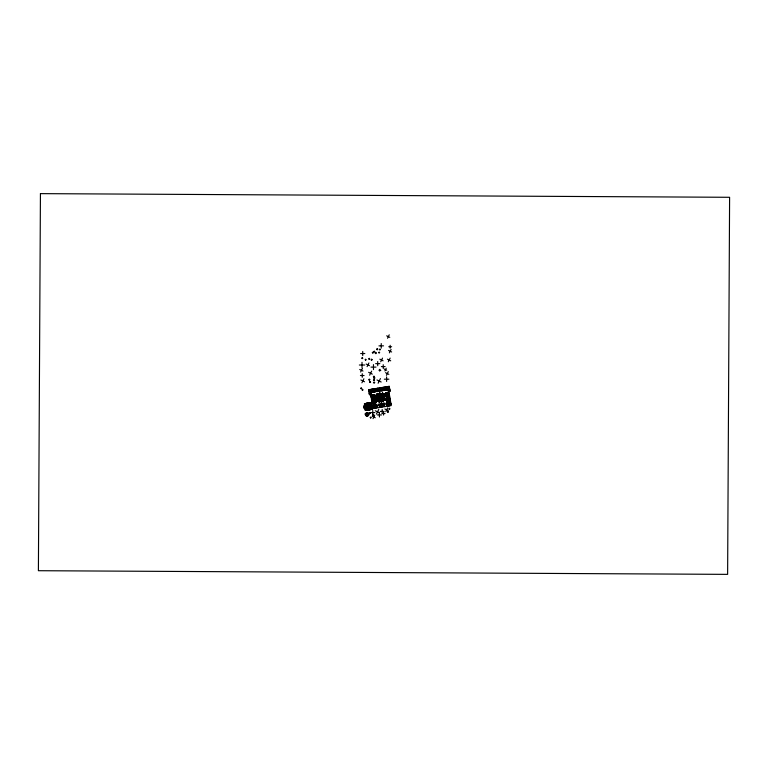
<?xml version="1.0" encoding="UTF-8"?>
<svg xmlns="http://www.w3.org/2000/svg" width="768" height="768" viewBox="0 0 768 768"><rect width="100%" height="100%" fill="white"/><g stroke="black" fill="none" stroke-linecap="round" stroke-linejoin="round"><path stroke-width="1.15" d="M366.97 416.333C360.288 411.466 374.208 412.349 366.97 416.333L367.104 414.182L367.056 414.854M367.104 414.182L367.2 412.704M362.198 358.685L362.294 357.562M361.133 388.858L361.229 387.725M362.448 390.384L362.554 389.251M365.549 360.269L365.654 359.146M369.149 359.424L369.254 358.291M369.994 382.541L370.09 381.408M372.739 353.203L372.835 352.08M374.179 352.186L374.275 351.053M369.84 413.578L369.936 412.445M373.843 377.174L373.939 376.042M370.589 418.147L370.685 417.014M373.949 380.63L374.054 379.498M379.056 353.107L379.162 351.974M379.853 350.045L379.958 348.912M379.738 371.174L379.91 369.274M387.869 412.406L387.974 411.274M365.184 404.17L364.397 403.987L365.174 404.074M365.616 410.208C364.714 409.248 366.058 410.4 365.942 409.613M370.646 403.114L371.434 403.094M372.288 408.96L371.51 408.787L372.288 408.864M365.52 410.218L365.99 409.709L365.222 409.949M367.987 410.122L368.717 402.816C353.798 410.333 381.859 413.117 368.717 402.816M370.502 392.438C369.802 384.749 374.035 396.557 374.899 389.971C375.581 386.803 379.632 390.605 376.522 391.488C374.976 390.566 372.144 387.206 371.952 391.536C370.474 394.416 367.536 389.693 370.781 389.654M373.325 391.968L373.603 389.184M373.142 398.89L373.536 394.915C365.414 399.005 380.698 400.522 373.536 394.915M373.901 403.526L374.294 399.552C366.173 403.642 381.456 405.158 374.294 399.552M376.157 391.507L376.426 388.723M374.64 408.019L375.034 404.045C382.195 409.651 366.912 408.134 375.034 404.045M382.301 387.754L380.851 388.646L381.082 390.029L382.022 390.538L382.301 387.754L383.539 388.915M384.845 390.067C383.098 383.722 390.518 393.389 388.627 387.082C385.949 385.536 386.093 392.899 383.606 388.906M386.938 396.614L387.331 392.64C379.21 396.739 394.493 398.246 387.331 392.64M387.677 389.606L387.955 386.822M387.706 401.261L388.099 397.277C395.261 402.893 379.978 401.376 388.099 397.277M388.445 405.754L388.838 401.77C380.717 405.869 396 407.386 388.838 401.77M381.149 406.838L381.542 403.67L378.336 405.034L378.077 404.237L384.998 403.104C385.565 406.733 379.862 408.278 378.336 405.034M367.421 415.968L365.51 414.797L365.779 413.587L367.978 413.27M367.92 413.155L368.381 415.382L367.382 416.054M382.042 406.8C377.222 401.366 390.73 397.162 380.909 393.581C376.522 393.965 377.174 395.971 376.349 398.189C377.03 403.584 385.776 402.154 384.691 396.816C382.646 390.422 386.755 403.315 380.131 401.434L380.909 393.581L382.829 394.272L383.462 395.318M364.704 404.458L364.973 403.728M371.136 402.73L370.963 403.488L371.232 402.768M371.99 408.509L371.818 409.248L372.086 408.538M383.789 394.829L377.251 400.186L376.829 396.115L378.019 394.454L379.882 393.61M382.022 390.538C384.346 390.758 382.8 387.072 385.123 387.283M382.262 401.357L379.027 401.462L377.453 400.022M370.147 392.352L371.136 389.731M372.97 391.882L373.958 389.27M367.056 409.901L369.648 403.037M372.634 398.774L374.045 395.03M375.802 391.421L376.781 388.8M373.392 403.411L374.803 399.667M374.131 407.904L375.542 404.16M381.667 390.451L382.656 387.84M379.027 401.462L382.013 393.552L383.29 394.349M384.49 389.99L385.478 387.37M387.322 389.53L388.31 386.909M386.429 396.499L387.84 392.765M387.197 401.136L388.608 397.402M387.936 405.629L389.347 401.894M379.354 400.666L379.93 400.886L379.325 400.742M381.907 393.792C379.824 392.035 375.485 395.117 376.349 398.189L384.432 396.845M380.256 406.656L381.542 403.67L378.797 405.725M366.278 416.16L367.891 412.877M360.634 372L362.419 368.381M367.094 366.634L368.899 362.976M361.92 382.81L363.898 378.787M387.533 338.246L389.232 334.8M369.648 375.197L371.674 371.098M380.726 361.757L382.531 358.109M389.395 352.867L391.094 349.421M388.33 361.757L390.134 358.109M378.134 383.222L380.419 378.586M384.893 370.944L386.237 368.218M386.438 375.322L388.282 371.597M373.027 418.656L374.726 415.21M376.445 414.058L378.768 409.363M385.805 411.629L387.648 407.875M364.973 403.747L364.608 404.419L365.05 403.805M365.789 409.488L365.424 410.17L365.866 409.546M368.381 415.382L368.611 414.211M377.318 395.818L376.973 396.326L377.386 395.866M371.405 403.296L370.704 402.922L371.424 403.19M369.821 392.179L371.453 389.904M371.952 390.221L369.821 389.722L369.322 391.853L371.453 392.352L372.643 389.261L374.774 389.76L376.637 388.598L377.597 389.29M372.653 391.709L374.285 389.443M375.475 391.248L377.107 388.973M377.789 390.461L377.098 391.421L374.966 390.922L374.275 391.891L372.144 391.392M372.173 398.525L374.506 395.28M380.659 388.79L381.35 387.821L383.482 388.32L385.344 387.168L387.466 389.722L389.328 388.56M366.211 409.45L370.493 403.488M381.35 390.278L382.982 388.003M372.931 403.162L375.264 399.917M384.173 389.818L385.805 387.542M372.221 407.366L370.445 409.843L367.45 410.333L364.973 408.566L364.483 405.562L366.259 403.094L369.254 402.595L371.722 404.371L372.058 406.368M386.314 387.859L388.166 386.707L389.136 387.398M386.496 389.03L384.634 390.182L383.674 389.491L381.811 390.653L380.851 389.962M382.819 394.301L378.221 400.714L380.131 401.462M373.67 407.654L376.003 404.41M386.995 389.357L388.627 387.082M385.968 396.25L388.301 393.005M386.736 400.896L389.069 397.642M387.475 405.389L389.808 402.134M374.746 390L372.192 391.152L373.709 392.285L374.765 390.845M379.459 406.282L381.542 403.67M377.818 390.346L377.078 391.728M381.936 390.931L383.549 389.395M383.76 399.149L384.163 398.669L383.702 399.091M370.858 403.459L371.309 402.826M371.635 409.162L372.163 408.595M369.562 391.93L371.722 390.154M372.384 391.459L374.544 389.693M375.206 390.998L377.376 389.222M381.082 390.029L383.242 388.253M371.789 398.17L374.88 395.635M383.904 389.568L386.064 387.792M386.736 389.107L388.896 387.331M372.557 402.806L375.648 400.272M365.51 408.797L371.184 404.141M385.594 395.894L388.685 393.36M373.296 407.299L376.387 404.765M386.352 400.531L389.443 397.997M387.091 405.024L390.182 402.499M365.578 414.806L365.702 414.25M364.464 404.285L365.174 403.968L364.426 404.189M370.723 403.306L371.376 402.902L370.675 403.219M365.28 410.026L365.933 409.622M371.578 409.085L372.288 408.758L371.539 408.989M369.37 391.622L371.914 390.47M375.014 390.691L377.568 389.53M380.89 389.722L383.434 388.57M383.712 389.261L386.256 388.099M386.544 388.79L389.088 387.638M371.52 397.728L375.158 396.077M384.115 395.875L376.925 399.13L377.818 400.349L377.558 399.917M385.315 395.453L388.954 393.811M372.278 402.365L375.917 400.714M365.011 407.981L371.693 404.957M386.083 400.09L389.722 398.448M373.018 406.858L376.656 405.206M386.822 404.582L390.461 402.941M369.264 391.267L377.674 389.885M380.784 389.376L389.194 387.994M369.264 393.024L369.946 392.909M384.902 390.442L383.846 389.347M387.744 389.971L386.65 388.886M389.069 389.76L389.75 389.645L389.184 386.362M371.203 394.416L369.533 394.685L368.717 389.702L389.213 386.333L390.029 391.315L388.915 391.498L389.251 393.523M371.366 397.229L375.312 396.576M385.162 394.954L389.107 394.31M372.125 401.866L376.07 401.213M385.93 399.59L389.875 398.947M364.733 407.059L371.971 405.869M372.864 406.358L376.81 405.706M386.669 404.083L390.614 403.44M372.96 408.576L391.229 405.562L389.587 395.549M376.502 349.325L377.846 349.133M375.11 353.126L376.464 352.944M370.982 359.818L372.326 359.635M373.68 378.115L375.034 377.933M368.65 379.795L370.003 379.613M373.45 382.675L374.794 382.493M388.723 409.008L390.077 408.816M372.509 415.123L373.853 414.941M378.365 394.598L377.952 395.059M365.99 409.814L365.222 409.843L365.981 409.91M378.97 345.869L383.539 345.85M388.733 346.742L391.632 346.733M360.662 353.549L364.829 353.53M375.648 363.648L379.805 363.638M359.366 365.021L364.723 365.011M381.37 366.595L385.123 366.586M370.992 367.123L375.994 367.104M360.442 375.533L364.07 375.533M384.355 379.2L388.896 379.19M380.275 411.408L384.154 411.398M370.704 412.608L374.87 412.598M382.09 413.578L385.056 413.568M377.347 414.931L381.514 414.922M382.224 400.589L382.637 400.118M382.925 406.541L381.533 403.67L385.008 403.93M379.354 349.469L380.486 349.565M373.68 351.61L374.813 351.706M378.557 352.522L379.69 352.627M372.24 352.627L373.373 352.733M361.69 358.109L362.822 358.214M368.65 358.848L369.782 358.944M365.05 359.693L366.182 359.798M378.902 370.205L380.794 370.378M373.344 376.598L374.467 376.694M373.45 380.045L374.582 380.15M369.485 381.965L370.618 382.061M360.624 388.282L361.757 388.378M361.949 389.798L363.082 389.904M387.37 411.821L388.502 411.926M369.331 412.992L370.464 413.098M370.09 417.571L371.213 417.667M386.419 388.08L389.203 388.358M383.597 388.541L386.381 388.819M380.774 389.011L383.558 389.28M374.899 389.971L377.683 390.25M372.077 390.442L374.861 390.71M369.245 390.902L372.029 391.181M385.152 394.435L389.126 394.829M376.598 397.114L384.451 397.891M371.347 396.701L375.322 397.094M385.91 399.072L389.885 399.466M372.115 401.338L376.09 401.731M386.65 403.565L390.624 403.958M372.854 405.84L376.829 406.234M364.704 406.109L372 406.829M376.819 396.096L384.24 398.89M383.712 406.09L381.533 403.67L384.787 404.736M386.506 387.725L389.126 388.714M383.674 388.186L386.294 389.174M380.851 388.646L383.472 389.635M374.986 389.616L377.597 390.605M385.267 393.926L389.002 395.338M372.154 390.086L374.774 391.066M369.331 390.547L371.952 391.536M386.026 398.563L389.77 399.974M371.472 396.192L375.206 397.603M386.774 403.056L390.509 404.467M372.23 400.838L375.965 402.24M372.97 405.331L376.714 406.733M364.915 405.168L371.779 407.76M386.669 335.827L389.779 337.354M388.531 350.438L391.642 351.974M387.418 359.184L390.71 360.816M379.814 359.184L383.107 360.816M384.211 369.024L386.669 370.234M385.517 372.701L388.867 374.362M366.182 364.061L369.485 365.683M368.63 372.317L372.317 374.141M359.731 369.456L362.995 371.059M376.973 379.958L381.158 382.022M360.912 379.978L364.541 381.763M384.864 408.989L388.243 410.659M375.274 410.755L379.517 412.848M372.163 416.237L375.274 417.763M364.454 403.901L365.126 404.266M371.568 408.701L372.24 409.056M365.27 409.642L365.942 410.006M380.794 389.856L382.378 390.854M381.533 403.67L384.346 405.475M386.678 387.398L388.954 389.03M383.846 387.869L386.122 389.491M381.024 388.33L383.299 389.962M385.517 393.466L388.762 395.798M375.158 389.299L377.424 390.922M386.275 398.102L389.52 400.435M372.326 389.76L374.602 391.392M377.318 395.203L383.731 399.802M387.014 402.595L390.259 404.928M369.504 390.23L371.779 391.862M371.712 395.741L374.957 398.064M372.48 400.378L375.725 402.701M373.219 404.87L376.464 407.194M365.366 404.333L371.328 408.605M383.021 394.877L383.51 395.251M370.771 402.845L371.328 403.363M372.182 409.142L371.626 408.614L372.106 409.2M365.328 409.565L365.885 410.093M378.019 394.426L383.05 400.57M386.928 387.139L388.704 389.299M384.096 387.6L385.872 389.76M385.872 393.082L388.406 396.173M381.274 388.061L383.05 390.23M386.63 397.718L389.165 400.81M387.37 402.221L389.904 405.302M375.408 389.03L377.174 391.19M372.576 389.491L374.352 391.661M369.754 389.962L371.53 392.122M372.067 395.357L374.602 398.448M372.835 399.994L375.37 403.085M373.574 404.486L376.109 407.578M366.029 403.632L370.675 409.306M370.848 402.778L371.251 403.43M365.405 409.498L365.818 410.17L365.491 409.459M387.235 386.938L388.387 389.491M384.413 387.408L385.565 389.952M386.314 392.813L387.965 396.451M387.072 397.45L388.723 401.088M381.59 387.869L382.742 390.422M387.811 401.942L389.462 405.581M378.893 393.907L382.147 401.098M375.715 388.838L376.867 391.382M372.893 389.299L374.045 391.853M370.061 389.77L371.213 392.314M372.509 395.078L374.16 398.717M373.277 399.715L374.928 403.363M374.016 404.208L375.667 407.856M366.835 403.123L369.859 409.805M366.49 412.781L366.97 414.202M367.19 414.835L367.67 416.256M370.934 402.739L371.155 403.469M371.789 408.509L372.01 409.248M364.675 403.718L364.906 404.448M381.226 401.683L378.96 388.022M379.258 389.827L379.478 391.162M379.411 390.778L379.334 390.259M388.915 386.4L389.462 389.693M387.59 386.832L388.042 389.597M386.314 386.832L386.851 390.115M386.016 386.88L386.563 390.163M386.813 392.659L387.466 396.605M387.571 397.296L388.224 401.242M388.31 401.789L388.963 405.734M384.758 387.302L385.21 390.058M383.51 387.293L384.048 390.586M383.213 387.341L383.75 390.634M381.936 387.763L382.387 390.528M380.496 387.792L381.034 391.075M380.198 387.84L380.736 391.123M377.731 388.243L378.278 391.536M377.434 388.291L377.981 391.584M376.061 388.733L376.522 391.488M374.717 388.742L375.254 392.026M374.419 388.79L374.966 392.074M373.238 389.194L373.69 391.958M373.008 394.934L373.661 398.87M373.776 399.571L374.429 403.507M374.515 404.064L375.168 408M371.914 389.203L372.451 392.486M371.616 389.251L372.163 392.534M370.416 389.664L370.867 392.419M370.646 394.502L370.982 396.528M371.309 398.554L372.086 403.258M369.014 389.674L369.552 392.966M367.757 402.845L368.947 410.083M363.562 405.84L363.994 408.461M379.162 389.232L379.286 389.971M389.357 408.24L389.434 409.584M377.136 348.547L377.213 349.901M375.754 352.358L375.83 353.712M374.314 377.347L374.39 378.701M374.083 381.907L374.16 383.261M371.616 359.05L371.693 360.403M373.142 414.355L373.219 415.709M369.293 379.027L369.37 380.381M371.894 408.499L371.914 409.258M371.03 402.72L371.059 403.488M364.781 403.699L364.8 404.467M390.163 345.283L390.173 348.182M386.602 376.915L386.611 381.446M383.558 412.08L383.558 415.056M383.222 364.714L383.232 368.458M382.195 409.45L382.205 413.328M381.235 343.565L381.245 348.134M379.411 412.838L379.421 417.005M377.702 361.546L377.712 365.712M373.459 364.608L373.478 369.6M372.758 410.506L372.768 414.672M362.726 351.446L362.736 355.613M362.237 373.709L362.246 377.338M362.016 362.323L362.026 367.68M365.962 414.835A1.162 1.162 0 0 1 365.952 414.23M366.48 413.52A1.162 1.162 0 0 1 366.768 413.395M367.363 413.386A1.162 1.162 0 0 1 367.651 413.501M40.435 193.632L38.4 570.71L727.622 574.368L729.6 197.29L448.358 195.811A2054.102 0.912 0.3 0 1 346.378 195.274L40.435 193.632M369.533 393.456C370.157 396.394 371.942 391.661 369.533 393.456M388.358 390.355C388.992 393.293 390.768 388.56 388.358 390.355M378.912 401.779L379.325 402.432L378.912 401.779M381.677 393.984L382.368 394.032L381.677 393.984M382.464 392.621L382.771 393.322L382.464 392.621M376.867 400.723L377.155 401.434L376.867 400.723M376.003 394.934L376.042 395.712L376.003 394.934M372.163 395.021L371.174 396.394L371.453 398.064L372.826 399.053L374.496 398.774L375.485 397.402L375.206 395.731L373.834 394.742L372.163 395.021M372.922 399.658L371.942 401.03L372.211 402.701L373.594 403.69L375.264 403.411L376.243 402.038L375.974 400.368L374.592 399.379L372.922 399.658M373.661 404.15L372.682 405.523L372.95 407.194L374.333 408.182L376.003 407.904L376.982 406.531L376.714 404.861L375.331 403.872L373.661 404.15M385.978 392.746L384.989 394.118L385.267 395.789L386.64 396.778L388.31 396.499L389.299 395.126L389.021 393.456L387.648 392.467L385.978 392.746M386.736 397.382L385.747 398.755L386.026 400.426L387.398 401.414L389.069 401.146L390.058 399.763L389.789 398.093L388.406 397.104L386.736 397.382M387.475 401.875L386.496 403.248L386.765 404.918L388.138 405.907L389.808 405.638L390.797 404.256L390.528 402.586L389.146 401.606L387.475 401.875M383.981 393.629L384.192 394.368L383.981 393.629M385.018 399.379L384.979 400.147L385.018 399.379M377.117 393.494L377.05 394.262L377.117 393.494M383.414 401.04L383.242 401.789L383.414 401.04M365.069 404.342L364.512 403.814L364.992 404.41M369.61 394.579A1.056 1.056 0 0 0 371.28 393.821A1.056 1.056 0 0 0 369.792 392.755A1.056 1.056 0 0 0 369.61 394.579M388.445 391.478A1.056 1.056 0 0 0 390.115 390.72A1.056 1.056 0 0 0 388.627 389.654A1.056 1.056 0 0 0 388.445 391.478"/></g></svg>
